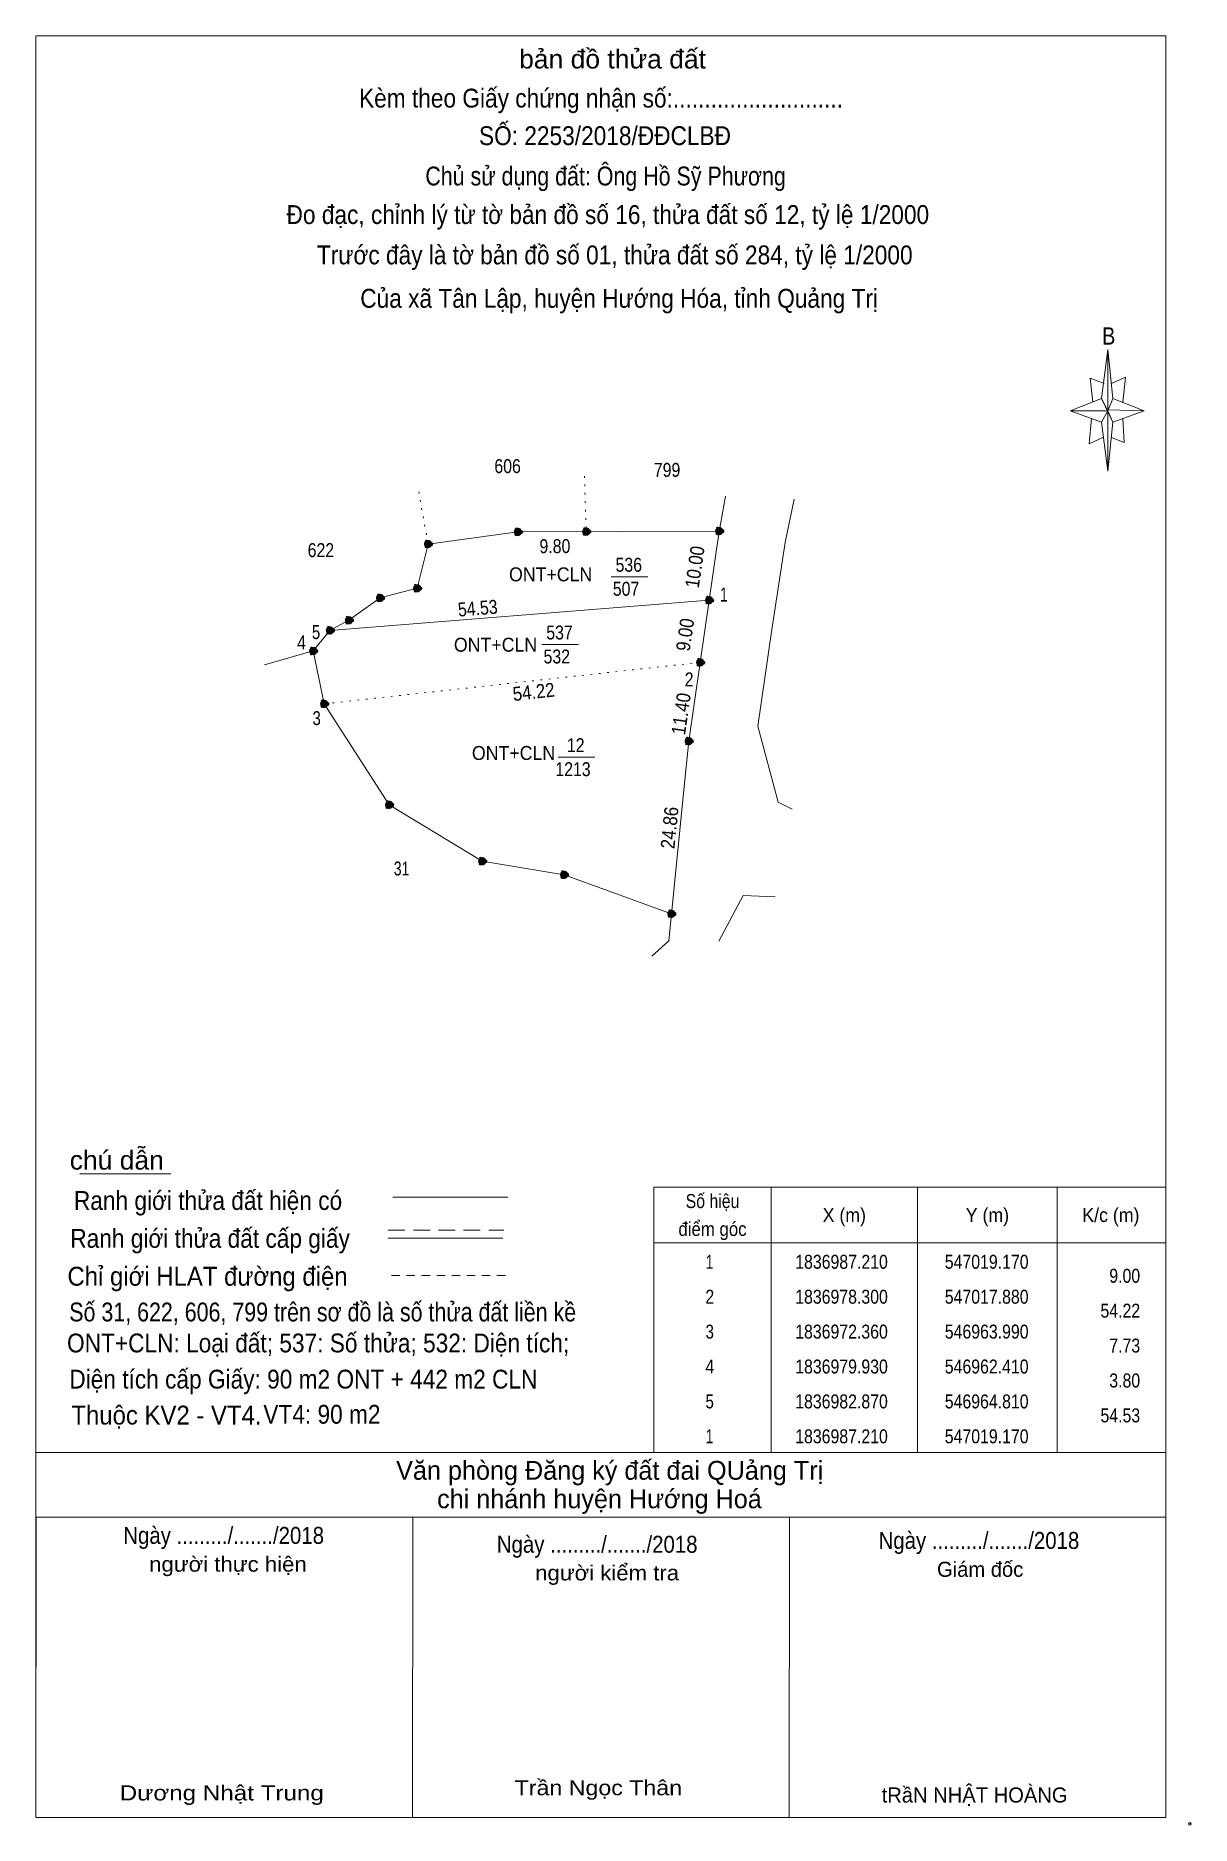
# Model space of a CAD drawing. Header units: metres. Extents: x 546923 to 548902, y 1836716 to 1837074.
# Drawn here: x 546922.6 to 547088.3, y 1836811.7 to 1837068.1 of the extents above.
import ezdxf
from ezdxf.enums import TextEntityAlignment as Align

# ---------------------------------------------------------------- set-up
doc = ezdxf.new("R2010")
doc.units = ezdxf.units.M
doc.header["$LTSCALE"] = 0.8
doc.header["$PDMODE"] = 32
doc.header["$PDSIZE"] = 0.4
for name, pattern in [('DOTTED', [1.5, 0.3, -1.2]), ('MEDIUM_DASHED', [4.5, 3, -1.5]), ('SHORT_DASHED', [2.7, 1.5, -1.2])]:
    doc.linetypes.add(name, pattern=pattern)
for name, color, linetype, lineweight in [('10', 7, 'Continuous', 13), ('17', 7, 'Continuous', 13), ('23', 7, 'Continuous', 13), ('3', 7, 'Continuous', 13), ('5', 7, 'Continuous', 13), ('54', 7, 'DOTTED', 25), ('6', 7, 'Continuous', 13), ('63', 7, 'Continuous', 13)]:
    doc.layers.add(name, color=color, linetype=linetype, lineweight=lineweight)

msp = doc.modelspace()

# ---------------------------------------------------------------- hatches: boundary and pattern name
at = {"layer": '54'}
for points in [[(546992.35, 1836996.99, 1), (546991.15, 1836996.99, 1)], [(547002.15, 1836997.03, 1), (547000.95, 1836997.03, 1)], [(547021.21, 1836997.11, 1), (547020.01, 1836997.11, 1)], [(546979.47, 1836995.25, 1), (546978.27, 1836995.25, 1)], [(546977.91, 1836988.91, 1), (546976.71, 1836988.91, 1)], [(546972.6, 1836987.53, 1), (546971.4, 1836987.53, 1)], [(547019.77, 1836987.21, 1), (547018.57, 1836987.21, 1)], [(546968.13, 1836984.33, 1), (546966.93, 1836984.33, 1)], [(546965.41, 1836982.87, 1), (546964.21, 1836982.87, 1)], [(546963.01, 1836979.93, 1), (546961.81, 1836979.93, 1)], [(547018.48, 1836978.3, 1), (547017.28, 1836978.3, 1)], [(546964.59, 1836972.36, 1), (546963.39, 1836972.36, 1)], [(547016.84, 1836967.02, 1), (547015.64, 1836967.02, 1)], [(546973.9, 1836957.9, 1), (546972.7, 1836957.9, 1)], [(546987.24, 1836949.81, 1), (546986.04, 1836949.81, 1)], [(546998.97, 1836947.87, 1), (546997.77, 1836947.87, 1)], [(547014.35, 1836942.28, 1), (547013.15, 1836942.28, 1)]]:
    msp.add_hatch(color=256, dxfattribs=at).paths.add_polyline_path(points)

# ---------------------------------------------------------------- linework, layer by layer
at = {"layer": '10'}
for p, q in [((546991.75, 1836996.99), (546978.87, 1836995.25)), ((546991.75, 1836996.99), (546978.87, 1836995.25)), ((547005.11, 1836990.55), (547010.37, 1836990.55)), ((546962.41, 1836979.93), (546955.42, 1836977.94)), ((546995.18, 1836980.85), (547000.44, 1836980.85)), ((547017.88, 1836978.3), (547016.24, 1836967.02)), ((546997.5, 1836964.71), (547002.76, 1836964.71)), ((547015.78, 1836962.44), (547013.36, 1836938.41)), ((546998.37, 1836947.87), (546986.64, 1836949.81))]:
    msp.add_line(p, q, dxfattribs=at)
at = {"layer": '17'}
for p, q in [((546928.96, 1836905.05), (546941.99, 1836905.05)), ((546922.64, 1836812.82), (546922.68, 1836855.86)), ((546976.64, 1836812.78), (546976.68, 1836855.82)), ((547030.64, 1836812.73), (547030.68, 1836855.77))]:
    msp.add_line(p, q, dxfattribs=at)
at = {"layer": '23'}
for p, q in [((547020.56, 1836996.74), (547021.52, 1837002.09)), ((547031.34, 1837001.68), (547030.07, 1836995.45)), ((547024.04, 1836944.91), (547020.55, 1836938.36)), ((547024.04, 1836944.91), (547028.6, 1836944.73)), ((547013.36, 1836938.42), (547010.93, 1836936.21))]:
    msp.add_line(p, q, dxfattribs=at)
msp.add_lwpolyline([(547030.07, 1836995.45), (547028.16, 1836983.02), (547026.12, 1836969.17), (547029.06, 1836958.28), (547031.05, 1836957.28)], dxfattribs=at)
at = {"layer": '3'}
for p, q in [((547020.61, 1836997.11), (546991.75, 1836996.99)), ((547019.17, 1836987.21), (547020.61, 1836997.11)), ((546978.87, 1836995.25), (546977.31, 1836988.91)), ((546964.81, 1836982.87), (547019.17, 1836987.21)), ((547017.88, 1836978.3), (547019.17, 1836987.21)), ((547015.78, 1836962.44), (547016.24, 1836967.02)), ((546986.64, 1836949.81), (546973.3, 1836957.9)), ((546986.64, 1836949.81), (546998.37, 1836947.87)), ((547013.75, 1836942.28), (546998.37, 1836947.87))]:
    msp.add_line(p, q, dxfattribs=at)
for points in [[(546978.87, 1836995.25), (546977.31, 1836988.91), (546972, 1836987.53)], [(546972, 1836987.53), (546967.53, 1836984.33), (546964.81, 1836982.87), (546962.41, 1836979.93), (546963.99, 1836972.36), (546973.3, 1836957.9)]]:
    msp.add_lwpolyline(points, dxfattribs=at)
at = {"layer": '5'}
for p, q in [((547075.41, 1837016.11), (547076.31, 1837023.13)), ((547077.03, 1837016.11), (547081.53, 1837014.31)), ((547075.41, 1837012.69), (547070.91, 1837014.31)), ((547077.03, 1837012.69), (547076.31, 1837005.67)), ((547078.47, 1837013.23), (547078.65, 1837009.81)), ((547078.65, 1837009.81), (547076.85, 1837010.53))]:
    msp.add_line(p, q, dxfattribs=at)
for points in [[(546922.64, 1837068.06), (547084.64, 1837068.06), (547084.64, 1836812.82), (546922.64, 1836812.82)], [(547076.31, 1837023.13), (547077.03, 1837016.11), (547076.31, 1837014.31)], [(547076.31, 1837014.31), (547070.91, 1837014.31), (547075.41, 1837016.11), (547077.03, 1837012.69), (547081.53, 1837014.31), (547076.31, 1837014.49)], [(547076.31, 1837014.31), (547076.31, 1837005.67), (547075.41, 1837012.69)]]:
    msp.add_lwpolyline(points, close=True, dxfattribs=at)
for points in [[(547075.77, 1837018.27), (547073.79, 1837018.99), (547074.15, 1837015.57)], [(547076.85, 1837018.27), (547078.83, 1837019.17), (547078.47, 1837015.57)], [(547076.31, 1837014.31), (547075.41, 1837016.11), (547070.91, 1837014.31)], [(547073.97, 1837013.23), (547073.61, 1837009.63), (547075.59, 1837010.53)], [(547076.31, 1837014.31), (547077.03, 1837012.69), (547081.53, 1837014.31)]]:
    msp.add_lwpolyline(points, dxfattribs=at)
at = {"layer": '54', "lineweight": 13}
for p, q in [((547001.28, 1837004.97), (547001.55, 1836997.03)), ((546977.53, 1837002.73), (546978.87, 1836995.25)), ((546963.99, 1836972.36), (547017.88, 1836978.3))]:
    msp.add_line(p, q, dxfattribs=at)
at = {"layer": '54'}
for centre in [(546991.75, 1836996.99), (547001.55, 1836997.03), (547020.61, 1836997.11), (546978.87, 1836995.25), (546977.31, 1836988.91), (546972, 1836987.53), (547019.17, 1836987.21), (546967.53, 1836984.33), (546964.81, 1836982.87), (546962.41, 1836979.93), (547017.88, 1836978.3), (546963.99, 1836972.36), (547016.24, 1836967.02), (546973.3, 1836957.9), (546986.64, 1836949.81), (546998.37, 1836947.87), (547013.75, 1836942.28)]:
    msp.add_circle(centre, 0.6, dxfattribs=at)
at = {"layer": '6'}
for p, q in [((546973.84, 1836901.68), (546990.29, 1836901.68)), ((546973.16, 1836895.82), (546989.61, 1836895.82)), ((546922.64, 1836865.13), (547084.64, 1836865.13)), ((546922.64, 1836865.13), (547084.64, 1836865.13)), ((546922.64, 1836855.84), (547084.64, 1836855.84))]:
    msp.add_line(p, q, dxfattribs=at)
at = {"layer": '6', "linetype": 'MEDIUM_DASHED'}
msp.add_line((546973.16, 1836896.94), (546989.72, 1836896.94), dxfattribs=at)
at = {"layer": '6'}
msp.add_point((547088.06, 1836811.92), dxfattribs=at)
at = {"layer": '63'}
for p, q in [((547028.04, 1836903.13), (547028.04, 1836865.13)), ((547049.04, 1836903.13), (547049.04, 1836865.13)), ((547069.04, 1836903.13), (547069.04, 1836865.13)), ((547011.24, 1836895.13), (547084.64, 1836895.13))]:
    msp.add_line(p, q, dxfattribs=at)
at = {"layer": '63', "linetype": 'SHORT_DASHED'}
msp.add_line((546973.63, 1836890.49), (546990.19, 1836890.49), dxfattribs=at)
at = {"layer": '63'}
msp.add_lwpolyline([(547011.24, 1836903.13), (547084.64, 1836903.13), (547084.64, 1836865.13), (547011.24, 1836865.13)], close=True, dxfattribs=at)

# ---------------------------------------------------------------- texts
at = {"layer": '10'}
for s, width, p in [('ONT+CLN', 0.95, (546996.44, 1836989.91)), ('536', 0.85, (547007.64, 1836991.28)), ('507', 0.85, (547007.25, 1836987.84)), ('ONT+CLN', 0.95, (546988.54, 1836979.83)), ('537', 0.85, (546997.71, 1836981.58)), ('532', 0.85, (546997.32, 1836978.14)), ('ONT+CLN', 0.95, (546991.12, 1836964.32)), ('12', 0.85, (547000.035, 1836965.44)), ('1213', 0.85, (546999.645, 1836962))]:
    msp.add_text(s, height=2, dxfattribs=dict(at, width=width)).set_placement(p, align=Align.CENTER)
at = {"layer": '5'}
for s, height, width, p in [('bản đồ thửa đất', 2.7, 1.05, (547005.315, 1837063.38)), ('Kèm theo Giấy chứng nhận số:...........................', 2.7, 0.9, (547003.655, 1837057.78)), ('SỐ: 2253/2018/ĐĐCLBĐ', 2.7, 0.9, (547004.23, 1837052.4)), ('Chủ sử dụng đất: Ông Hồ Sỹ Phương', 2.7, 0.85, (547004.315, 1837046.62)), ('Đo đạc, chỉnh lý từ tờ bản đồ số 16, thửa đất số 12, tỷ lệ 1/2000 ', 2.7, 0.9, (547005.09, 1837041.1)), ('Trước đây là tờ bản đồ số 01, thửa đất số 284, tỷ lệ 1/2000', 2.7, 0.9, (547005.63, 1837035.32)), ('Của xã Tân Lập, huyện Hướng Hóa, tỉnh Quảng Trị', 2.7, 0.9, (547006.255, 1837029.1)), ('B', 2.48, 0.85, (547076.44, 1837023.82))]:
    msp.add_text(s, height=height, dxfattribs=dict(at, width=width)).set_placement(p, align=Align.CENTER)
at = {"layer": '54'}
for s, width, p in [('606', 0.85, (546990.27, 1837005.41)), ('799', 0.85, (547013.13, 1837004.87)), ('622', 0.85, (546963.51, 1836993.38)), ('31', 0.75, (546975.07, 1836947.77))]:
    msp.add_text(s, height=2, dxfattribs=dict(at, width=width)).set_placement(p, align=Align.CENTER)
for s, rotation, width, p in [('9.80', 0.249, 0.85, (546997.056, 1836993.95)), ('10.00', 81.789, 0.9, (547018.096, 1836991.832)), ('9.00', 81.789, 0.9, (547016.702, 1836982.127)), ('11.40', 81.789, 0.9, (547016.125, 1836970.787))]:
    msp.add_text(s, height=2, rotation=rotation, dxfattribs=dict(at, width=width)).set_placement(p, align=Align.CENTER)
at = {"layer": '6'}
for s, width, p in [('chú dẫn', 1.05, (546927.51, 1836905.64)), ('Ranh giới thửa đất hiện có ', 0.9, (546928.11, 1836899.86)), ('Ranh giới thửa đất cấp giấy', 0.9, (546927.59, 1836894.44)), ('Chỉ giới HLAT đường điện', 0.95, (546927.18, 1836889.01)), ('Số 31, 622, 606, 799 trên sơ đồ là số thửa đất liền kề', 0.85, (546927.44, 1836883.89)), ('ONT+CLN: Loại đất; 537: Số thửa; 532: Diện tích;', 0.9, (546927.12, 1836879.45)), ('Diện tích cấp Giấy: 90 m2 ONT + 442 m2 CLN', 0.9, (546927.45, 1836874.27)), ('Thuộc KV2 - VT4.', 0.95, (546927.74, 1836869.12)), ('VT4: 90 m2', 0.9, (546955.26, 1836869.24))]:
    msp.add_text(s, height=2.7, dxfattribs=dict(at, width=width)).set_placement(p)
for s, height, p in [(' Văn phòng Đăng ký đất đai QUảng Trị', 2.7, (547004.4, 1836861.21)), ('chi nhánh huyện Hướng Hoá', 2.7, (547003.435, 1836857.13)), ('Giám đốc', 2.16, (547058.005, 1836847.3)), ('tRầN NHẬT HOÀNG', 2.16, (547057.21, 1836814.97))]:
    msp.add_text(s, height=height, dxfattribs=at).set_placement(p, align=Align.CENTER)
for s, height, width, p in [('Ngày ........./......./2018', 2.43, 0.9, (546949.57, 1836852.02)), ('Ngày ........./......./2018', 2.43, 0.9, (547003.11, 1836850.75)), ('Ngày ........./......./2018', 2.43, 0.9, (547057.83, 1836851.3)), ('người thực hiện', 2.16, 1.1, (546950.185, 1836848.04)), ('người kiểm tra', 2.16, 1.1, (547004.535, 1836846.79)), ('Dương Nhật Trung', 2.16, 1.2, (546949.3, 1836815.27)), ('Trần Ngọc Thân', 2.16, 1.15, (547003.28, 1836816.01))]:
    msp.add_text(s, height=height, dxfattribs=dict(at, width=width)).set_placement(p, align=Align.CENTER)
at = {"layer": '63'}
for s, width, p in [(' 1', 0.75, (547021.84, 1836987.02)), (' 4', 0.85, (546961.36, 1836980.15)), (' 5', 0.8, (546963.41, 1836981.64)), (' 2', 0.85, (547016.92, 1836974.86)), (' 3', 0.8, (546963.5, 1836969.31)), ('9.00', 0.85, (547080.94, 1836889.43)), ('54.22', 0.85, (547080.94, 1836884.43)), ('7.73', 0.85, (547080.94, 1836879.43)), ('3.80', 0.85, (547080.94, 1836874.43)), ('54.53', 0.85, (547080.94, 1836869.43))]:
    msp.add_text(s, height=2, dxfattribs=dict(at, width=width)).set_placement(p, align=Align.RIGHT)
for s, rotation, width, p in [('54.53', 4.565, 0.85, (546986.07, 1836985.073)), ('54.22', 6.29, 0.9, (546994.12, 1836973.09)), ('24.86', 84.249, 0.9, (547014.481, 1836954.515))]:
    msp.add_text(s, height=2, rotation=rotation, dxfattribs=dict(at, width=width)).set_placement(p, align=Align.CENTER)
for s, width, p in [('Số hiệu', 0.85, (547019.645, 1836900.13)), ('X (m)', 0.95, (547038.535, 1836898.13)), ('Y (m)', 0.95, (547059.045, 1836898.13)), ('K/c (m)', 0.95, (547076.745, 1836898.13)), ('điểm góc', 0.9, (547019.64, 1836896.13)), (' 1', 0.75, (547018.94, 1836891.43)), ('1836987.210', 0.85, (547038.135, 1836891.43)), ('547019.170', 0.85, (547058.94, 1836891.43)), (' 2', 0.85, (547018.935, 1836886.43)), ('1836978.300', 0.85, (547038.135, 1836886.43)), ('547017.880', 0.85, (547058.94, 1836886.43)), (' 3', 0.8, (547018.945, 1836881.43)), ('1836972.360', 0.85, (547038.135, 1836881.43)), ('546963.990', 0.85, (547058.94, 1836881.43)), (' 4', 0.85, (547018.94, 1836876.43)), ('1836979.930', 0.85, (547038.135, 1836876.43)), ('546962.410', 0.85, (547058.94, 1836876.43)), (' 5', 0.8, (547018.94, 1836871.43)), ('1836982.870', 0.85, (547038.135, 1836871.43)), ('546964.810', 0.85, (547058.94, 1836871.43)), (' 1', 0.75, (547018.94, 1836866.43)), ('1836987.210', 0.85, (547038.135, 1836866.43)), ('547019.170', 0.85, (547058.94, 1836866.43))]:
    msp.add_text(s, height=2, dxfattribs=dict(at, width=width)).set_placement(p, align=Align.CENTER)

doc.saveas('drawing.dxf')
